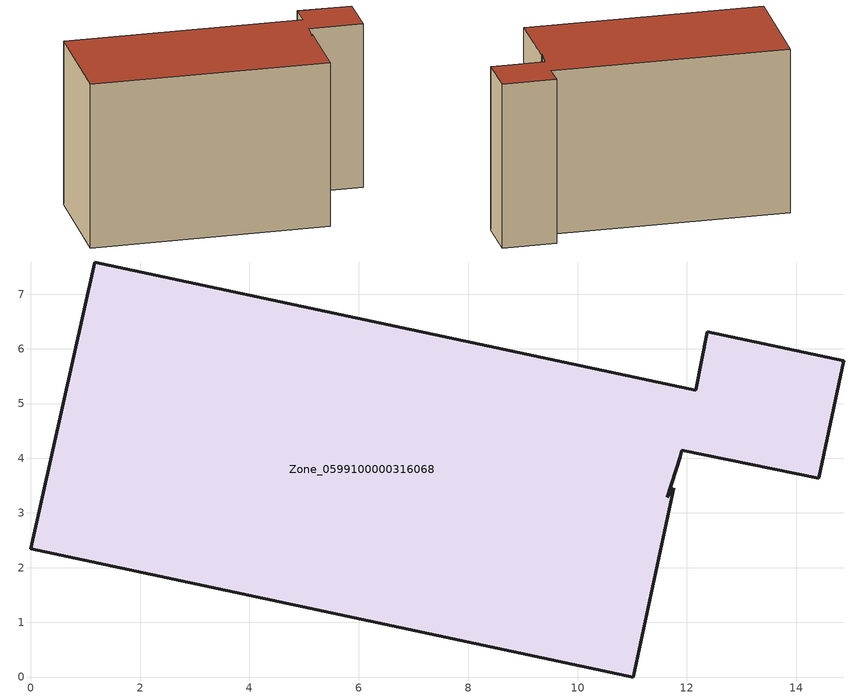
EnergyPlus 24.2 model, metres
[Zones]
Zone_0599100000316068
 floor ground (C_G): 12.16,5.24 12.37,6.31 14.87,5.78 14.41,3.63 11.91,4.15 11.88,4.03 11.64,3.29 11.76,3.45 11.02,0 0,2.35 1.17,7.59 z0
 wall outside (C_F): 12.37,6.31 12.16,5.24 1.17,7.59 0,2.35 11.02,0 11.76,3.45 11.64,3.29 11.88,4.03 11.91,4.15 14.41,3.63 14.87,5.78 12.37,6.31 z0:8.05
 roof outside (C_R): 11.02,0 11.76,3.45 11.64,3.29 11.88,4.03 11.91,4.15 14.41,3.63 14.87,5.78 12.37,6.31 12.16,5.24 1.17,7.59 0,2.35 z8.05
[BUILDING]
Pand.0599100000316068: North Axis=0; Terrain=City; Loads Convergence Tolerance Value=0.04; Temperature Convergence Tolerance Value=0.4; Solar Distribution=FullExterior; Maximum Number of Warmup Days=25; Minimum Number of Warmup Days=1
[Site:Location]
Rotterdam.The.Hague.AP_ZH_NLD Design_Conditions: Latitude=51.96; Longitude=4.45; Time Zone=1; Elevation=-4.5
[SITE:GROUNDTEMPERATURE:BUILDINGSURFACE]
18, 18, 18, 18, 18, 18, 18, 18, 18, 18, 18, 18
[MATERIAL] Thermal Absorptance=0.9; Solar Absorptance=0.7; Visible Absorptance=0.7
Name | Roughness | Thickness | Conductivity | Density | Specific Heat
G.TI.1975-1991 | MediumSmooth | 0.15 | 0.288461 | 540 | 1210
F.TI.1975-1991 | Rough | 0.3 | 0.230769 | 1920 | 840
R.TI.1975-1991 | MediumRough | 0.2 | 0.153846 | 1500 | 1000
[CONSTRUCTION]
C_G: G.TI.1975-1991
C_F: F.TI.1975-1991
C_R: R.TI.1975-1991
[ZONE]
Zone_0599100000316068: Type=1; Multiplier=1; Ceiling Height=Autocalculate; Volume=Autocalculate; Floor Area=autocalculate; Part of Total Floor Area=Yes
[ZONEINFILTRATION:DESIGNFLOWRATE]
Infil_Zone_0599100000316068: Zone or ZoneList or Space or SpaceList=Zone_0599100000316068; Schedule=AlwaysOn; Design Flow Rate Calculation Method=Flow/Area; Flow Rate per Floor Area=0.003; Constant Term Coefficient=1; Temperature Term Coefficient=0; Velocity Term Coefficient=0; Velocity Squared Term Coefficient=0
[HVACTEMPLATE:ZONE:IDEALLOADSAIRSYSTEM]
Zone_0599100000316068: Maximum Heating Supply Air Temperature=50; Minimum Cooling Supply Air Temperature=13; Maximum Heating Supply Air Humidity Ratio=0.0156; Minimum Cooling Supply Air Humidity Ratio=0.0077; Heating Limit=NoLimit; Cooling Limit=NoLimit; Dehumidification Control Type=ConstantSensibleHeatRatio; Cooling Sensible Heat Ratio=0.7; Dehumidification Setpoint=60; Humidification Control Type=None; Humidification Setpoint=30; Outdoor Air Method=None; Outdoor Air Flow Rate per Person=0.00944; Outdoor Air Flow Rate per Zone Floor Area=0; Outdoor Air Flow Rate per Zone=0; Demand Controlled Ventilation Type=None; Outdoor Air Economizer Type=NoEconomizer; Heat Recovery Type=None; Sensible Heat Recovery Effectiveness=0.7; Latent Heat Recovery Effectiveness=0.65
[ZONECONTROL:THERMOSTAT]
ThermostatControl_Zone_0599100000316068: Zone or ZoneList=Zone_0599100000316068; Control Type Schedule=DualSetpointControlType; Control 1=Thermostat_Zone_0599100000316068; Temperature Difference Between Cutout And Setpoint=0
[THERMOSTATSETPOINT:DUALSETPOINT]
Thermostat_Zone_0599100000316068: Heating Setpoint Temperature Schedule=HeatingSetpoint_Zone_0599100000316068; Cooling Setpoint Temperature Schedule=CoolingSetpoint_Zone_0599100000316068
[SCHEDULE:COMPACT]
HeatingSetpoint_Zone_0599100000316068: Through: 12/31, For: AllDays, Until: 24:00, 21
CoolingSetpoint_Zone_0599100000316068: Through: 12/31, For: AllDays, Until: 24:00, 24
DualSetpointControlType: Through: 12/31, For: AllDays, Until: 24:00, 4
AlwaysOn: Through: 12/31, For: AllDays, Until: 24:00, 1
